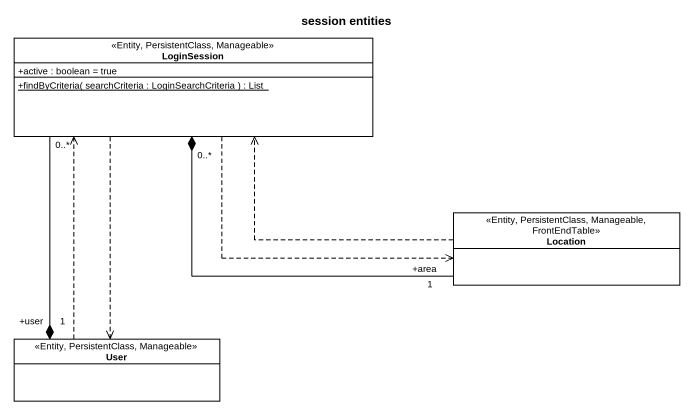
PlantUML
@startuml
title session entities
hide circle
hide empty members
skinparam classAttributeIconSize 0
class LoginSession <<Entity, PersistentClass, Manageable>> {
  +active : boolean = true
  {static} +findByCriteria( searchCriteria : LoginSearchCriteria ) : List
}
class Location <<Entity, PersistentClass, Manageable, FrontEndTable>>
class User <<Entity, PersistentClass, Manageable>>
LoginSession .right.> Location
LoginSession "0..*" *-right- "+area\n1" Location
LoginSession ..> User
Location .left.> LoginSession
User "+user\n1" *-up- "0..*" LoginSession
User .up.> LoginSession
@enduml
